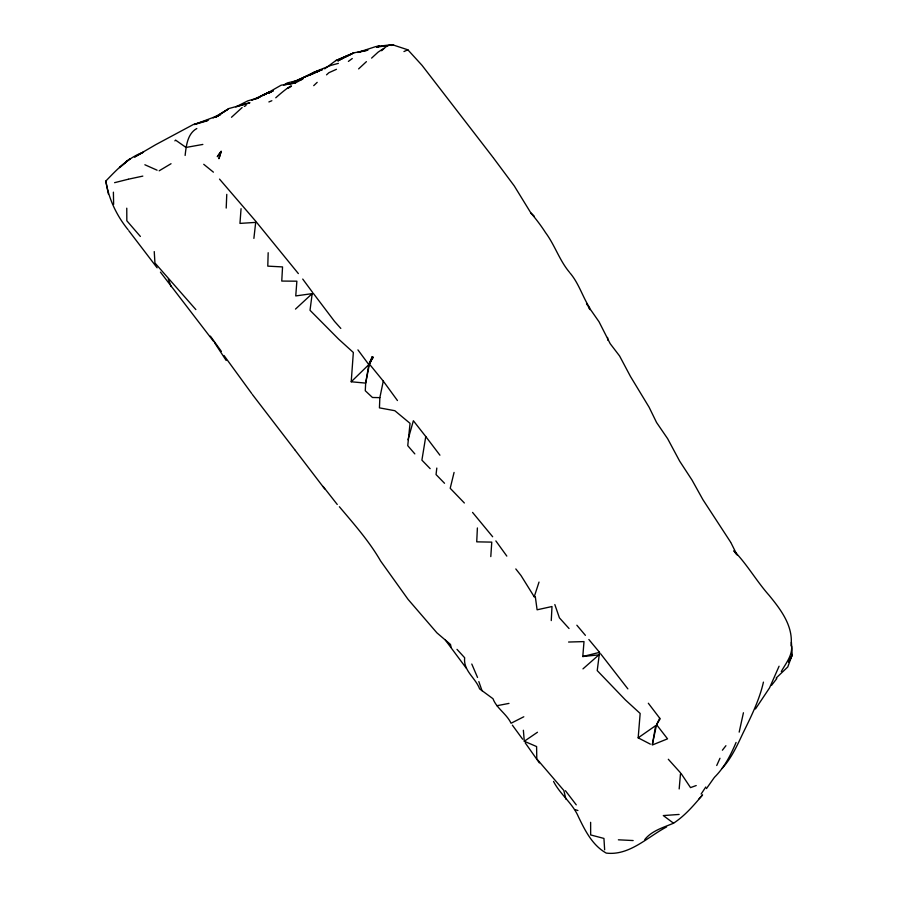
<?xml version="1.0" encoding="UTF-8"?>
<svg xmlns="http://www.w3.org/2000/svg" width="898" height="898" viewBox="0 0 898 898"><rect width="100%" height="100%" fill="white"/><g stroke="black" fill="none" stroke-linecap="round" stroke-linejoin="round"><path stroke-width="1.35" d="M268.176 252.72L267.784 266.134L282.544 266.919L281.759 281.063L296.868 281.186L295.756 295.925L312.19 293.635L310.023 310.293L338.557 339.062L353.341 352.476L351.219 381.773L365.677 383.109L369.426 364.105L372.928 357.101L372.12 356.809L369.134 363.746L372.928 357.101L369.426 364.105L383.289 381.111L397.444 400.542M650.354 744.15L638.175 737.83L640.162 713.461L625.423 699.957L597.226 670.593L599.55 652.352L588.864 639.511M226.206 208.067L226.767 194.361M383.289 381.111L379.854 397.646L379.439 407.86L394.839 410.712L410.049 423.351L407.748 445.666L414.831 453.894M477.388 527.945L476.726 541.842L491.767 542.123L490.791 556.592M551.26 620.574L552.001 606.52L537.094 609.798L535.298 596.598L534.231 596.766L520.986 575.506L515.811 568.939M638.175 737.83L655.641 725.629L652.318 744.992L667.54 738.841L656.573 724.697L659.704 718.175L648.334 703.246M241.057 208.695L239.957 223.4L255.694 222.39L253.887 238.397M582.97 668.875L598.876 654.866L582.791 656.528L584.003 641.599L568.58 642.036M679.18 788.938L680.471 773.874M185.134 155.455C186.2 145.88 187.458 133.634 196.808 128.537M436.81 468.049L436.046 474.559L444.521 483.27M357.932 349.883L368.831 364.622L365.677 383.109L365.273 390.742L372.457 397.488L379.854 397.646M743.432 712.754L739.177 732.128M408.006 439.796L413.372 420.735L425.764 436.54L421.903 460.146L430.153 468.644M763.435 682.121C759.405 700.002 751.098 716.615 743.05 733.026C737.191 745.452 731.589 758.013 722.059 768.486M652.363 744.341L656.573 724.697L660.075 719.051L659.704 718.175M454.074 472.438L450.201 488.288L464.356 502.992M221.189 151.493L218.932 158.71L221.166 151.392L217.294 156.679L221.031 151.335M534.231 596.766L539.024 582.072M779.082 666.215L769.519 687.924L755.442 709.005M789.746 660.412L792.193 654.945L791.396 642.193M716.727 765.5L719.983 758.271M736.079 742.433C730.759 755.016 724.417 767.397 714.64 777.129M788.511 662.118L792.193 654.945L787.759 666.978L776.164 678.035M781.305 671.502C785.649 663.588 792.429 655.708 791.621 646.156M701.125 794.045L705.783 787.007M706.479 788.567L714.269 777.533M771.427 685.477L776.815 678.551M699.059 798.726L702.584 794.898C693.873 805.237 684.983 815.698 673.545 823.208C663.51 827.462 651.724 830.729 644.775 839.563M722.396 750.2L725.921 745.71M174.897 140.863L175.559 140.099L186.032 147.44L202.847 144.432M108.4 194.08L105.807 181.07C116.83 169.655 128.1 157.577 143.478 152.155L134.554 157.038L155.859 144.6L193.362 124.508L208.504 120.04M381.583 50.737L385.916 46.808L389.822 44.9L392.617 44.945M358.616 68.888L366.418 61.648M351.219 381.773L368.831 364.622M231.493 117.279L242.123 107.569M313.716 85.647L317.185 82.358M275.753 97.792C293.657 81.797 294.252 85.613 287.461 88.419M295.498 309.092L312.19 293.635M326.535 74.837L328.881 72.716L336.458 69.314M228.013 109.152L216.07 117.009L228.664 108.613L249.925 102.754L235.792 106.929L247.781 100.868L257.726 98.017L255.223 99.229M371.592 58.112L378.114 52.129L383.816 48.38M403.954 51.556L407.86 49.805L422.004 65.318L492.8 157.094M324.694 68.854L335.773 60.604L353.778 52.87L367.899 50.142L357.685 52.454L375.701 46.617L389.822 44.9M348.39 61.401L352.285 58.516M523.366 730.254L524.297 741.254L537.464 732.252M666.597 826.935C647.436 837.026 629.543 855.85 606.262 853.1C592.343 845.299 585.103 830.594 578.435 816.821C572.767 803.441 560.184 794.449 553.527 781.417M257.041 98.567L265.527 93.706L273.34 90.72L268.558 93.066M263.136 95.491L281.141 85.187L295.251 83.009L303.064 78.811M227.351 109.724L213.152 117.986M159.159 170.811L171.035 163.717M291.996 82.459L311.898 73.816L303.064 77.845M264.607 94.627L269.434 91.832L265.965 93.83M257.299 98.398L265.527 93.706M268.794 93.224L272.386 91.169M283.701 84.996L287.45 82.874L301.896 79.473M307.498 75.971L314.76 71.907L322.573 69.494L309.743 75.05M244.335 106.435L246.03 105.481M251.878 100.295L264.888 94.11M310.046 74.747L316.646 71.11L330.868 65.397L338.366 63.365M309.372 75.118L318.667 70.796L313.728 73.254M523.803 716.772L511.052 723.249C506.629 713.854 496.605 708.365 492.98 698.711L479.611 688.878C475.558 677.799 463.155 670.84 464.659 657.74L457.003 649.355M215.251 117.279L220.212 114.798L194.395 124.53L207.517 120.725M297.956 80.147L314.76 71.907M340.028 59.526L342.531 58.325M345.023 57.113L353.778 52.87L341.431 58.74M309.687 75.073L313.38 73.456M315.849 72.39L319.542 70.774M335.773 60.604L350.074 54.565L349.187 54.834M268.884 101.945L271.858 100.722M696.219 785.537L690.517 787.613L681.223 773.683M377.037 47.1L386.028 45.753M377.037 47.033L379.607 46.247L376.498 46.651L379.147 46.427M114.585 182.676L128.369 179.207M582.791 656.528L599.55 652.352M128.695 179.14L142.816 176.109M496.897 705.716L508.986 703.403M284.98 84.771L295.251 83.009M381.796 46.191L387.094 45.742M391.079 45.394L393.728 45.169L407.86 49.805M391.158 45.371L393.728 45.169M679.113 814.441L663.308 815.575L673.545 823.208M618.385 839.81L633.157 840.55M575.158 809.67L577.93 810.512M524.297 741.254L536.589 746.552L536.791 758.889L563.809 790.42L565.942 799.186M144.87 164.761L157.094 170.193M203.734 164.3L213.41 172.158M534.187 216.126C525.7 207.865 535.915 217.552 545.524 232.604C554.773 245.019 559.353 260.128 569.31 272.083M219.516 179.106L255.874 221.402M154.243 251.575L154.939 262.979L195.854 309.586M569.04 628.51L559.409 617.835L554.829 604.567M668.314 759.27L680.617 772.931M340.813 328.421L334.516 321.372L313.166 293.152M472.561 512.41L492.665 536.757M140.38 236.455L126.831 220.762L126.764 208.179M298.349 273.576L256.424 222.12M339.365 506.73C354.025 524.129 369.291 541.314 380.685 561.115L408.051 599.348L436.922 632.854L450.504 644.472L451.088 647.413M576.853 625.221L585.395 635.346M627.87 688.878L600.616 653.778M372.12 356.809L373.029 357.92M160.428 272.128L213.746 341.622M337.255 504.474L323.1 486.435M439.919 455.185L425.764 436.54M586.506 303.816L599.033 321.776L610.146 343.62L619.586 355.978L630.497 376.52L649.108 407.232L656.561 422.498L667.618 438.651L679.685 461.179L692.044 480.104L702.91 499.658L730.624 542.145M128.796 230.73L157.116 267.806M294.791 449.752L252.316 394.413M445.374 640.083L466.32 668.247M295.015 450.044L324.717 488.905M565.426 790.711L576.258 804.844M223.995 355.496L251.698 393.515M302.727 279.065L312.504 292.299M512.365 725.157L522.658 739.222M495.853 540.91L506.82 556.098M493.316 157.779L514.273 185.942L531.369 213.769M539.372 762.907L525.218 742.859M210.401 336.133L221.357 351.399M736.158 554.044L733.846 550.743C747.08 564.27 756.43 581.062 769.182 595.408C780.901 609.764 793.428 626.097 791.037 645.853M128.088 229.742C116.538 215.464 108.849 199.132 105.807 181.07M569.938 272.891C578.817 283.285 582.476 296.508 589.683 307.846M588.516 307.397L589.986 309.608M214.611 342.8L226.173 360.457M730.916 542.661L737.078 555.009M471.787 664.037L477.534 677.462M168.296 279.031L171.114 286.563M478.825 681.593L482.035 690.73M607.576 337.457L607.823 340.196M604.646 849.834L603.939 838.429L590.66 834.938L590.626 822.321M113.395 192.161L113.631 204.418M127.078 160.989L119.535 167.623L130.154 158.677L127.078 160.989M345.977 56.484L337.805 60.941L349.883 54.621L345.977 56.484"/></g></svg>
